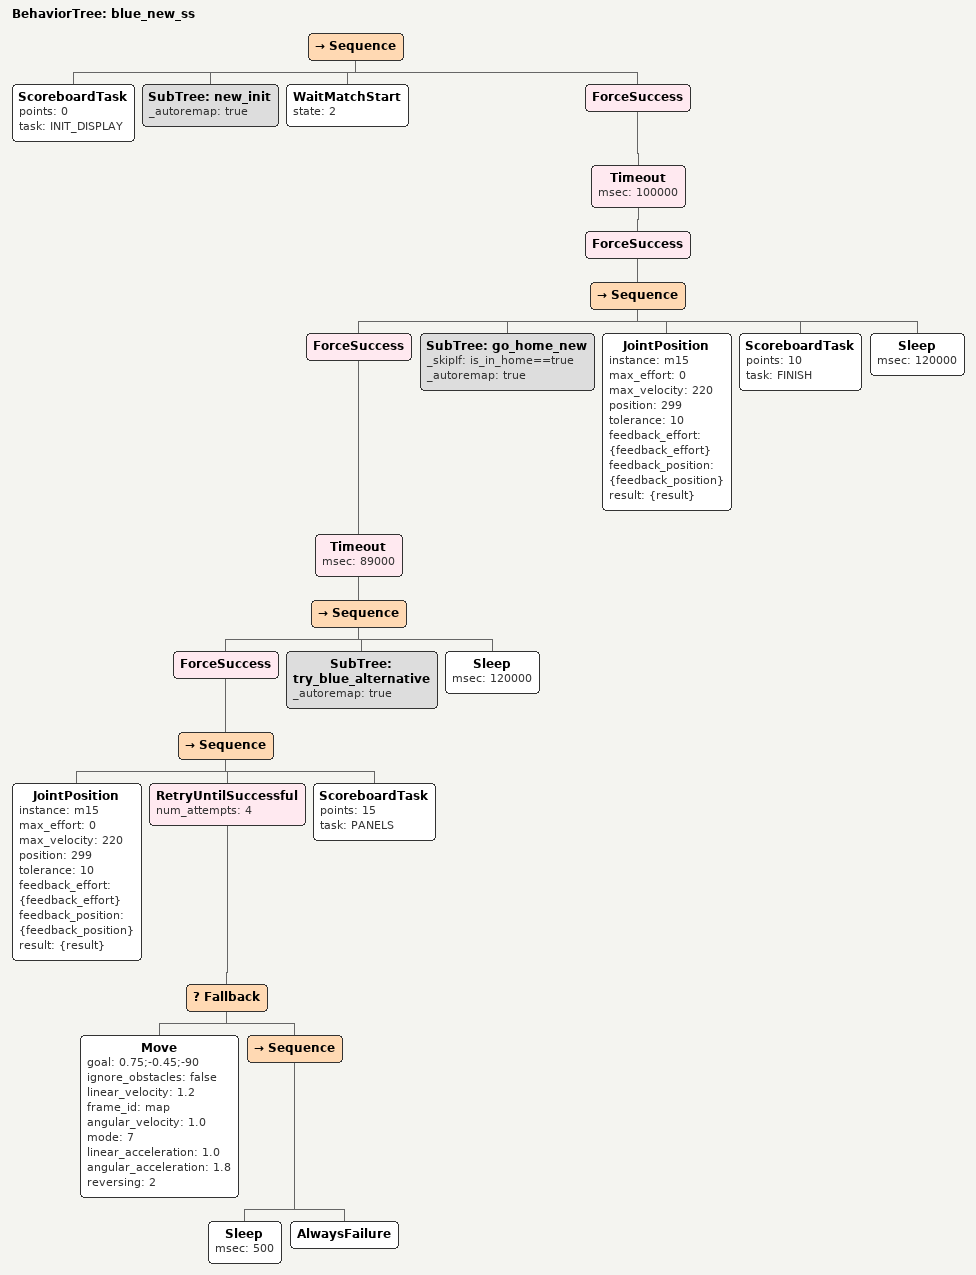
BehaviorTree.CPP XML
<?xml version="1.0" encoding="UTF-8"?>
<root BTCPP_format="4">
  <BehaviorTree ID="blue_new_ss">
    <Sequence>
      <ScoreboardTask points="0"
                      task="INIT_DISPLAY"/>
      <SubTree ID="new_init"
               _autoremap="true"/>
      <WaitMatchStart state="2"/>
      <ForceSuccess>
        <Timeout msec="100000">
          <ForceSuccess>
            <Sequence>
              <ForceSuccess>
                <Timeout msec="89000">
                  <Sequence>
                    <ForceSuccess>
                      <Sequence>
                        <JointPosition instance="m15"
                                       max_effort="0"
                                       max_velocity="220"
                                       position="299"
                                       tolerance="10"
                                       feedback_effort="{feedback_effort}"
                                       feedback_position="{feedback_position}"
                                       result="{result}"/>
                        <RetryUntilSuccessful num_attempts="4">
                          <Fallback>
                            <Move goal="0.75;-0.45;-90"
                                  ignore_obstacles="false"
                                  linear_velocity="1.2"
                                  frame_id="map"
                                  angular_velocity="1.0"
                                  mode="7"
                                  linear_acceleration="1.0"
                                  angular_acceleration="1.8"
                                  reversing="2"/>
                            <Sequence>
                              <Sleep msec="500"/>
                              <AlwaysFailure/>
                            </Sequence>
                          </Fallback>
                        </RetryUntilSuccessful>
                        <ScoreboardTask points="15"
                                        task="PANELS"/>
                      </Sequence>
                    </ForceSuccess>
                    <SubTree ID="try_blue_alternative"
                             _autoremap="true"/>
                    <Sleep msec="120000"/>
                  </Sequence>
                </Timeout>
              </ForceSuccess>
              <SubTree ID="go_home_new"
                       _skipIf="is_in_home==true"
                       _autoremap="true"/>
              <JointPosition instance="m15"
                             max_effort="0"
                             max_velocity="220"
                             position="299"
                             tolerance="10"
                             feedback_effort="{feedback_effort}"
                             feedback_position="{feedback_position}"
                             result="{result}"/>
              <ScoreboardTask points="10"
                              task="FINISH"/>
              <Sleep msec="120000"/>
            </Sequence>
          </ForceSuccess>
        </Timeout>
      </ForceSuccess>
    </Sequence>
  </BehaviorTree>

</root>
